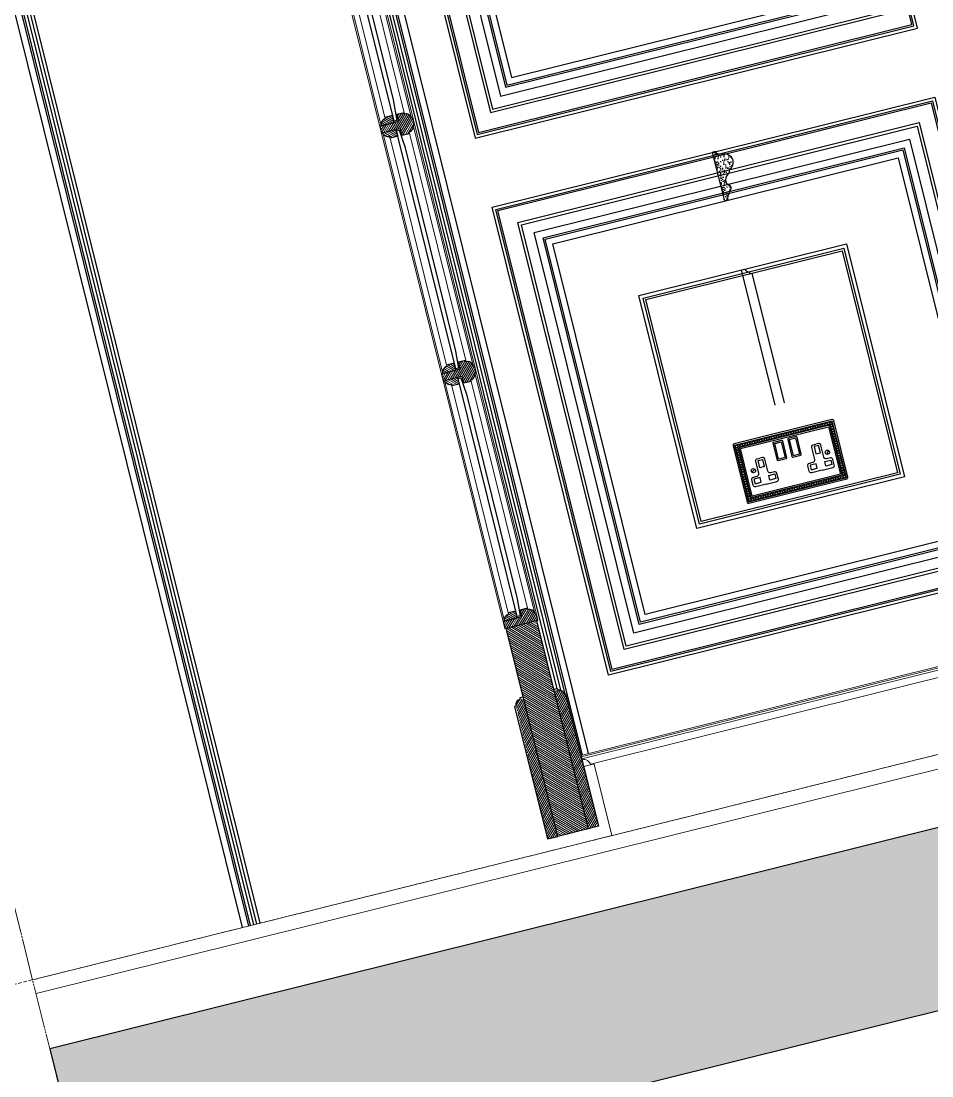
# Model space of a CAD drawing. Header units: inches. Extents: x 122939 to 389145, y 29603 to 574065.
# Drawn here: x 350096 to 351378, y 508173 to 509658 of the extents above; entities that cross this region are included whole.
import ezdxf

# ---------------------------------------------------------------- set-up
doc = ezdxf.new("R2010")
doc.units = ezdxf.units.IN
doc.header["$MEASUREMENT"] = 0
for name, pattern in [('DASHED', [0.75, 0.5, -0.25]), ('HIDDEN', [0.375, 0.25, -0.125]), ('PHANTOM-Z', [69.2, 60, -1.4, 2.5, -1.4, 2.5, -1.4])]:
    doc.linetypes.add(name, pattern=pattern)
for name, color, linetype, lineweight in [('a-cut', 30, 'PHANTOM-Z', 18), ('A-FLOR-TIL1', 6, 'Continuous', 18), ('Marble', 6, 'Continuous', 0)]:
    doc.layers.add(name, color=color, linetype=linetype, lineweight=lineweight)
for name, color, linetype in [('A-Hidden', 8, 'HIDDEN'), ('A-WALL', 7, 'Continuous'), ('Calliper_wall hatch_CHB', 8, 'Continuous'), ('gypsum', 31, 'Continuous'), ('GYPSUM SECTION', 6, 'Continuous'), ('Layer7', 8, 'Continuous')]:
    doc.layers.add(name, color=color, linetype=linetype)
pattern_1 = [(45, (-7031.5837, -1662.2295), (-1.76776695, 1.76776695), [])]
pattern_2 = [(135, (-7074.547, -1700.9716), (-1.76776695, -1.76776695), [])]
pattern_3 = [(135, (-7074.547, -2060.1316), (-1.76776695, -1.76776695), [])]

# ---------------------------------------------------------------- blocks, each defined once
blk = doc.blocks.new('M1')
at = {"layer": 'gypsum', "linetype": 'Continuous'}
h = blk.add_hatch(dxfattribs=at)
h.set_pattern_fill('GYPSUM', color=251, scale=36.842105, style=0, pattern_type=2)
h.set_pattern_definition([(360, (273234.79, 528507.015), (2e-15, 36.8421), [0, -36.8421]), (360, (273234.527, 528503.77), (2e-15, 36.8421), [0, -36.8421]), (360, (273237.11, 528504.44), (2e-15, 36.8421), [0, -36.8421]), (315, (273237.37, 528509.747), (36.8421, -9e-15), [0.2358, -51.8668]), (360, (273235.53, 528509.4), (2e-15, 36.8421), [0, -36.8421]), (360, (273235.53, 528509.4), (2e-15, 36.8421), [0, -36.8421]), (315, (273242.219, 528506.049), (36.8421, -9e-15), [0.2358, -51.8668]), (360, (273242.8, 528506.687), (2e-15, 36.8421), [0, -36.8421]), (360, (273242.8, 528506.687), (2e-15, 36.8421), [0, -36.8421]), (360, (273239.94, 528504.064), (2e-15, 36.8421), [0, -36.8421]), (315, (273244.39, 528504.474), (36.8421, -9e-15), [0.2358, -51.8668]), (315, (273244.39, 528504.474), (36.8421, -9e-15), [0.2358, -51.8668]), (315, (273242.807, 528509.432), (36.8421, -9e-15), [0.2358, -51.8668]), (315, (273242.807, 528509.432), (36.8421, -9e-15), [0.2358, -51.8668]), (360, (273243.383, 528510.347), (2e-15, 36.8421), [0, -36.8421]), (360, (273240.827, 528510.954), (2e-15, 36.8421), [0, -36.8421]), (360, (273246.932, 528510.374), (2e-15, 36.8421), [0, -36.8421]), (360, (273244.505, 528511.947), (2e-15, 36.8421), [0, -36.8421]), (360, (273234.93, 528514.797), (2e-15, 36.8421), [0, -36.8421]), (315, (273239.017, 528516.243), (36.8421, -9e-15), [0.2358, -51.8668]), (315, (273239.017, 528516.243), (36.8421, -9e-15), [0.2358, -51.8668]), (360, (273236.827, 528519.467), (2e-15, 36.8421), [0, -36.8421]), (360, (273236.09, 528517.082), (2e-15, 36.8421), [0, -36.8421]), (360, (273235.245, 528524.425), (2e-15, 36.8421), [0, -36.8421]), (360, (273234.507, 528522.04), (2e-15, 36.8421), [0, -36.8421]), (315, (273239.005, 528526.003), (36.8421, -9e-15), [0.2358, -51.8668]), (315, (273239.005, 528526.003), (36.8421, -9e-15), [0.2358, -51.8668]), (360, (273243.625, 528515.488), (2e-15, 36.8421), [0, -36.8421]), (315, (273244.105, 528519.5), (36.8421, -9e-15), [0.2358, -51.8668]), (360, (273244.096, 528516.754), (2e-15, 36.8421), [0, -36.8421]), (360, (273244.096, 528516.754), (2e-15, 36.8421), [0, -36.8421]), (315, (273242.523, 528524.457), (36.8421, -9e-15), [0.2358, -51.8668]), (315, (273241.934, 528521.074), (36.8421, -9e-15), [0.2358, -51.8668]), (315, (273241.934, 528521.074), (36.8421, -9e-15), [0.2358, -51.8668]), (315, (273241.934, 528521.074), (36.8421, -9e-15), [0.2358, -51.8668]), (315, (273235.012, 528526.818), (36.8421, -9e-15), [0.2358, -51.8668]), (315, (273235.012, 528526.818), (36.8421, -9e-15), [0.2358, -51.8668]), (360, (273236.565, 528531.054), (2e-15, 36.8421), [0, -36.8421]), (360, (273236.143, 528538.297), (2e-15, 36.8421), [0, -36.8421]), (360, (273235.88, 528535.053), (2e-15, 36.8421), [0, -36.8421]), (360, (273238.463, 528535.724), (2e-15, 36.8421), [0, -36.8421]), (360, (273237.725, 528533.34), (2e-15, 36.8421), [0, -36.8421]), (315, (273240.653, 528532.5), (36.8421, -9e-15), [0.2358, -51.8668]), (360, (273242.463, 528527.21), (2e-15, 36.8421), [0, -36.8421]), (360, (273242.463, 528527.21), (2e-15, 36.8421), [0, -36.8421]), (360, (273245.26, 528531.744), (2e-15, 36.8421), [0, -36.8421]), (360, (273245.02, 528526.604), (2e-15, 36.8421), [0, -36.8421]), (360, (273246.14, 528528.203), (2e-15, 36.8421), [0, -36.8421]), (315, (273243.57, 528537.33), (36.8421, -9e-15), [0.2358, -51.8668]), (315, (273243.57, 528537.33), (36.8421, -9e-15), [0.2358, -51.8668]), (315, (273245.74, 528535.755), (36.8421, -9e-15), [0.2358, -51.8668]), (360, (273244.15, 528537.97), (2e-15, 36.8421), [0, -36.8421]), (360, (273245.732, 528533.01), (2e-15, 36.8421), [0, -36.8421]), (360, (273245.732, 528533.01), (2e-15, 36.8421), [0, -36.8421]), (315, (273250.58, 528503.512), (36.8421, -9e-15), [0.2358, -51.8668]), (360, (273252.315, 528503.59), (2e-15, 36.8421), [0, -36.8421]), (360, (273250.403, 528505.074), (2e-15, 36.8421), [0, -36.8421]), (360, (273250.403, 528505.074), (2e-15, 36.8421), [0, -36.8421]), (360, (273249.67, 528506.44), (2e-15, 36.8421), [0, -36.8421]), (360, (273255.97, 528506.47), (2e-15, 36.8421), [0, -36.8421]), (360, (273252.787, 528504.855), (2e-15, 36.8421), [0, -36.8421]), (360, (273253.86, 528506.66), (2e-15, 36.8421), [0, -36.8421]), (315, (273248.997, 528508.316), (36.8421, -9e-15), [0.2358, -51.8668]), (315, (273248.997, 528508.316), (36.8421, -9e-15), [0.2358, -51.8668]), (360, (273248.917, 528513.175), (2e-15, 36.8421), [0, -36.8421]), (315, (273253.693, 528508.798), (36.8421, -9e-15), [0.2358, -51.8668]), (360, (273254.39, 528511.43), (2e-15, 36.8421), [0, -36.8421]), (360, (273256.972, 528512.1), (2e-15, 36.8421), [0, -36.8421]), (360, (273256.235, 528509.715), (2e-15, 36.8421), [0, -36.8421]), (360, (273256.235, 528509.715), (2e-15, 36.8421), [0, -36.8421]), (360, (273253.26, 528512.057), (2e-15, 36.8421), [0, -36.8421]), (315, (273260.745, 528503.918), (36.8421, -9e-15), [0.2358, -51.8668]), (315, (273260.745, 528503.918), (36.8421, -9e-15), [0.2358, -51.8668]), (360, (273257.817, 528504.757), (2e-15, 36.8421), [0, -36.8421]), (360, (273265.352, 528503.162), (2e-15, 36.8421), [0, -36.8421]), (315, (273260.16, 528513.538), (36.8421, -9e-15), [0.2358, -51.8668]), (360, (273258.555, 528507.14), (2e-15, 36.8421), [0, -36.8421]), (360, (273258.555, 528507.14), (2e-15, 36.8421), [0, -36.8421]), (315, (273264.25, 528512.132), (36.8421, -9e-15), [0.2358, -51.8668]), (315, (273263.662, 528508.748), (36.8421, -9e-15), [0.2358, -51.8668]), (360, (273264.24, 528509.387), (2e-15, 36.8421), [0, -36.8421]), (360, (273264.24, 528509.387), (2e-15, 36.8421), [0, -36.8421]), (360, (273264.24, 528509.387), (2e-15, 36.8421), [0, -36.8421]), (315, (273265.833, 528507.173), (36.8421, -9e-15), [0.2358, -51.8668]), (315, (273265.833, 528507.173), (36.8421, -9e-15), [0.2358, -51.8668]), (360, (273265.824, 528504.43), (2e-15, 36.8421), [0, -36.8421]), (315, (273270.44, 528511.016), (36.8421, -9e-15), [0.2358, -51.8668]), (315, (273270.44, 528511.016), (36.8421, -9e-15), [0.2358, -51.8668]), (360, (273271.113, 528509.14), (2e-15, 36.8421), [0, -36.8421]), (315, (273250.35, 528539.598), (36.8421, -9e-15), [0.2358, -51.8668]), (315, (273250.35, 528539.598), (36.8421, -9e-15), [0.2358, -51.8668]), (315, (273250.296, 528518.383), (36.8421, -9e-15), [0.2358, -51.8668]), (360, (273252.573, 528516.056), (2e-15, 36.8421), [0, -36.8421]), (360, (273249.39, 528514.44), (2e-15, 36.8421), [0, -36.8421]), (360, (273249.39, 528514.44), (2e-15, 36.8421), [0, -36.8421]), (315, (273256.168, 528514.352), (36.8421, -9e-15), [0.2358, -51.8668]), (315, (273256.168, 528514.352), (36.8421, -9e-15), [0.2358, -51.8668]), (360, (273253.38, 528519.706), (2e-15, 36.8421), [0, -36.8421]), (360, (273254.42, 528514.342), (2e-15, 36.8421), [0, -36.8421]), (315, (273248.713, 528523.341), (36.8421, -9e-15), [0.2358, -51.8668]), (360, (273250.12, 528520.1), (2e-15, 36.8421), [0, -36.8421]), (360, (273249.385, 528521.467), (2e-15, 36.8421), [0, -36.8421]), (360, (273249.385, 528521.467), (2e-15, 36.8421), [0, -36.8421]), (315, (273254.757, 528524.914), (36.8421, -9e-15), [0.2358, -51.8668]), (360, (273253.85, 528520.972), (2e-15, 36.8421), [0, -36.8421]), (360, (273253.575, 528521.685), (2e-15, 36.8421), [0, -36.8421]), (360, (273253.575, 528521.685), (2e-15, 36.8421), [0, -36.8421]), (360, (273257.72, 528518.59), (2e-15, 36.8421), [0, -36.8421]), (315, (273261.81, 528520.034), (36.8421, -9e-15), [0.2358, -51.8668]), (360, (273263.62, 528514.745), (2e-15, 36.8421), [0, -36.8421]), (360, (273263.62, 528514.745), (2e-15, 36.8421), [0, -36.8421]), (360, (273258.88, 528520.873), (2e-15, 36.8421), [0, -36.8421]), (360, (273257.3, 528525.83), (2e-15, 36.8421), [0, -36.8421]), (360, (273257.035, 528522.588), (2e-15, 36.8421), [0, -36.8421]), (360, (273259.62, 528523.258), (2e-15, 36.8421), [0, -36.8421]), (315, (273264.726, 528524.865), (36.8421, -9e-15), [0.2358, -51.8668]), (360, (273265.306, 528525.503), (2e-15, 36.8421), [0, -36.8421]), (360, (273265.306, 528525.503), (2e-15, 36.8421), [0, -36.8421]), (360, (273248.568, 528526.63), (2e-15, 36.8421), [0, -36.8421]), (360, (273251.025, 528530.698), (2e-15, 36.8421), [0, -36.8421]), (360, (273250.553, 528529.43), (2e-15, 36.8421), [0, -36.8421]), (360, (273255.452, 528527.546), (2e-15, 36.8421), [0, -36.8421]), (360, (273254.895, 528528.314), (2e-15, 36.8421), [0, -36.8421]), (360, (273254.21, 528532.313), (2e-15, 36.8421), [0, -36.8421]), (360, (273256.055, 528530.6), (2e-15, 36.8421), [0, -36.8421]), (315, (273251.93, 528534.64), (36.8421, -9e-15), [0.2358, -51.8668]), (360, (273251.755, 528536.356), (2e-15, 36.8421), [0, -36.8421]), (360, (273251.755, 528536.356), (2e-15, 36.8421), [0, -36.8421]), (360, (273251.02, 528537.723), (2e-15, 36.8421), [0, -36.8421]), (360, (273256.55, 528534.96), (2e-15, 36.8421), [0, -36.8421]), (360, (273256.08, 528533.695), (2e-15, 36.8421), [0, -36.8421]), (360, (273255.21, 528537.942), (2e-15, 36.8421), [0, -36.8421]), (315, (273258.87, 528528.342), (36.8421, -9e-15), [0.2358, -51.8668]), (360, (273258.036, 528528.216), (2e-15, 36.8421), [0, -36.8421]), (360, (273260.42, 528532.578), (2e-15, 36.8421), [0, -36.8421]), (360, (273260.42, 528532.578), (2e-15, 36.8421), [0, -36.8421]), (315, (273265.315, 528528.248), (36.8421, -9e-15), [0.2358, -51.8668]), (315, (273262.862, 528527.527), (36.8421, -9e-15), [0.2358, -51.8668]), (315, (273262.862, 528527.527), (36.8421, -9e-15), [0.2358, -51.8668]), (315, (273262.862, 528527.527), (36.8421, -9e-15), [0.2358, -51.8668]), (315, (273257.458, 528538.904), (36.8421, -9e-15), [0.2358, -51.8668]), (360, (273259.735, 528536.577), (2e-15, 36.8421), [0, -36.8421]), (360, (273259.735, 528536.577), (2e-15, 36.8421), [0, -36.8421]), (315, (273264.51, 528534.024), (36.8421, -9e-15), [0.2358, -51.8668]), (315, (273264.51, 528534.024), (36.8421, -9e-15), [0.2358, -51.8668]), (360, (273262.32, 528537.247), (2e-15, 36.8421), [0, -36.8421]), (360, (273261.582, 528534.863), (2e-15, 36.8421), [0, -36.8421]), (360, (273269.723, 528514.165), (2e-15, 36.8421), [0, -36.8421]), (360, (273266.416, 528519.28), (2e-15, 36.8421), [0, -36.8421]), (360, (273266.175, 528514.138), (2e-15, 36.8421), [0, -36.8421]), (360, (273267.296, 528515.738), (2e-15, 36.8421), [0, -36.8421]), (315, (273266.897, 528523.29), (36.8421, -9e-15), [0.2358, -51.8668]), (360, (273266.888, 528520.545), (2e-15, 36.8421), [0, -36.8421]), (360, (273266.888, 528520.545), (2e-15, 36.8421), [0, -36.8421]), (360, (273268.875, 528528.128), (2e-15, 36.8421), [0, -36.8421]), (360, (273266.32, 528528.734), (2e-15, 36.8421), [0, -36.8421]), (360, (273269.997, 528529.727), (2e-15, 36.8421), [0, -36.8421]), (315, (273269.598, 528537.28), (36.8421, -9e-15), [0.2358, -51.8668]), (315, (273267.427, 528538.854), (36.8421, -9e-15), [0.2358, -51.8668]), (360, (273269.59, 528534.534), (2e-15, 36.8421), [0, -36.8421]), (360, (273269.117, 528533.27), (2e-15, 36.8421), [0, -36.8421]), (360, (273269.117, 528533.27), (2e-15, 36.8421), [0, -36.8421]), (360, (273269.117, 528533.27), (2e-15, 36.8421), [0, -36.8421]), (360, (273260, 528539.82), (2e-15, 36.8421), [0, -36.8421]), (360, (273268.006, 528539.493), (2e-15, 36.8421), [0, -36.8421])])
edge = h.paths.add_edge_path()
edge.add_arc((272491.1, 527822.2), 11.9, 283.9461, 462.7163)
edge.add_line((272488.5, 527833.8), (272488.5, 527836.1))
edge.add_ellipse((272488.5, 527840.4), major_axis=(-6.53, 0), ratio=0.663806, start_angle=0, end_angle=90, ccw=False)
edge.add_line((272482, 527840.4), (272477.4, 527840.4))
edge.add_line((272477.4, 527840.4), (272477.4, 527770))
edge.add_line((272477.4, 527770), (272482.5, 527770))
edge.add_arc((272492.2, 527770.8), 9.73, 123.9206, 185.0555, ccw=False)
edge.add_line((272486.7, 527778.9), (272486.7, 527781.3))
edge.add_arc((272486.2, 527786.4), 5.15, 276.0442, 443.9558)
edge.add_arc((272497.1, 527795.8), 11.2, 106.1159, 202.4548, ccw=False)
edge.add_spline(control_points=[(272494, 527806.6), (272494, 527807.9), (272494, 527809.3), (272494, 527810.7)], knot_values=[0, 0, 0, 0, 0.167192, 0.167192, 0.167192, 0.167192], degree=3, periodic=0)
for p, q in [((272477.4, 527840.4), (272477.4, 527770)), ((272482, 527840.4), (272477.4, 527840.4)), ((272488.5, 527836.1), (272488.5, 527833.8)), ((272486.7, 527781.3), (272486.7, 527778.9)), ((272477.4, 527770), (272482.5, 527770))]:
    blk.add_line(p, q, dxfattribs=at)
for centre, radius, start, end in [((272491.1, 527822.2), 11.9, 283.9461, 102.7163), ((272497.1, 527795.8), 11.2, 106.1159, 202.4548), ((272486.2, 527786.4), 5.15, 276.0442, 83.9558), ((272492.2, 527770.8), 9.73, 123.9206, 185.0555)]:
    blk.add_arc(centre, radius, start, end, dxfattribs=at)
blk.add_ellipse((272488.5, 527840.4), major_axis=(-6.53, 0), ratio=0.663806, start_param=0, end_param=1.570796, dxfattribs=at)
blk.add_spline([(272494, 527810.7), (272494, 527806.6)], degree=3, dxfattribs=at)
blk = doc.blocks.new('Wandsworth double socket')
at = {"layer": 'Layer7', "color": 1}
for p, q in [((4826.8, 1707.7), (4831.8, 1711)), ((4938.2, 1711.8), (4935, 1706.7))]:
    blk.add_line(p, q, dxfattribs=at)
for points in [[(4812, 1666.4), (4954, 1666.4, 0.414214), (4956, 1668.4), (4956, 1750.4, 0.414214), (4954, 1752.4), (4812, 1752.4, 0.414214), (4810, 1750.4), (4810, 1668.4, 0.414214)], [(4819, 1745.9), (4947, 1745.9, -0.414214), (4949, 1743.9), (4949, 1674.9, -0.414214), (4947, 1672.9), (4819, 1672.9, -0.414214), (4817, 1674.9), (4817, 1743.9, -0.414214)], [(4866.7, 1741.4), (4878.1, 1741.4, -0.414214), (4879.1, 1740.4), (4879.1, 1715.6, -0.414214), (4878.1, 1714.6), (4866.7, 1714.6, -0.414214), (4865.7, 1715.6), (4865.7, 1740.4, -0.414214)], [(4899.3, 1741.4), (4887.8, 1741.4, 0.414214), (4886.8, 1740.4), (4886.8, 1715.6, 0.414214), (4887.8, 1714.6), (4899.3, 1714.6, 0.414214), (4900.3, 1715.6), (4900.3, 1740.4, 0.414214)]]:
    blk.add_lwpolyline(points, format="xyb", close=True, dxfattribs=at)
for points in [[(4812, 1668.4), (4954, 1668.4), (4954, 1750.4), (4812, 1750.4)], [(4819, 1743.9), (4947, 1743.9), (4947, 1674.9), (4819, 1674.9)], [(4867.7, 1739.4), (4877.1, 1739.4), (4877.1, 1716.6), (4867.7, 1716.6)], [(4898.3, 1739.4), (4888.8, 1739.4), (4888.8, 1716.6), (4898.3, 1716.6)], [(4839.1, 1721.7), (4845.6, 1721.7), (4845.6, 1711.2), (4839.1, 1711.2)], [(4926.9, 1721.7), (4920.3, 1721.7), (4920.3, 1711.2), (4926.9, 1711.2)], [(4827.2, 1697.6), (4827.2, 1691), (4836.1, 1691), (4836.1, 1697.6)], [(4857.4, 1697.6), (4857.4, 1691), (4848.6, 1691), (4848.6, 1697.6)], [(4908.5, 1697.6), (4908.5, 1691), (4917.4, 1691), (4917.4, 1697.6)], [(4938.7, 1697.6), (4938.7, 1691), (4929.8, 1691), (4929.8, 1697.6)]]:
    blk.add_lwpolyline(points, close=True, dxfattribs=at)
for points in [[(4842.3, 1686.7), (4827.1, 1686.7, -0.414214), (4824.1, 1689.7), (4824.1, 1697.7, -0.414214), (4827.1, 1700.7), (4832.6, 1700.7, 0.414214), (4835.6, 1703.7), (4835.6, 1721.4, -0.414214), (4838.6, 1724.4), (4842.3, 1724.4)], [(4842.3, 1686.7), (4857.6, 1686.7, 0.414214), (4860.6, 1689.7), (4860.6, 1697.7, 0.414214), (4857.6, 1700.7), (4852, 1700.7, -0.414214), (4849, 1703.7), (4849, 1721.4, 0.414214), (4846, 1724.4), (4842.3, 1724.4)], [(4923.6, 1686.7), (4908.3, 1686.7, -0.414214), (4905.3, 1689.7), (4905.3, 1697.7, -0.414214), (4908.3, 1700.7), (4913.9, 1700.7, 0.414214), (4916.9, 1703.7), (4916.9, 1721.4, -0.414214), (4919.9, 1724.4), (4923.6, 1724.4)], [(4923.6, 1686.7), (4938.8, 1686.7, 0.414214), (4941.8, 1689.7), (4941.8, 1697.7, 0.414214), (4938.8, 1700.7), (4933.3, 1700.7, -0.414214), (4930.3, 1703.7), (4930.3, 1721.4, 0.414214), (4927.3, 1724.4), (4923.6, 1724.4)]]:
    blk.add_lwpolyline(points, format="xyb", dxfattribs=at)
for centre, radius in [((4814.5, 1748.1), 1.74), ((4814.5, 1744.6), 1.74), ((4814.5, 1741.1), 1.74), ((4814.5, 1737.6), 1.74), ((4818, 1748.1), 1.74), ((4821.5, 1748.1), 1.74), ((4825, 1748.1), 1.74), ((4828.5, 1748.1), 1.74), ((4832, 1748.1), 1.74), ((4835.5, 1748.1), 1.74), ((4839, 1748.1), 1.74), ((4842.6, 1748.1), 1.74), ((4846.1, 1748.1), 1.74), ((4849.6, 1748.1), 1.74), ((4853.1, 1748.1), 1.74), ((4856.6, 1748.1), 1.74), ((4860.1, 1748.1), 1.74), ((4863.6, 1748.1), 1.74), ((4867.1, 1748.1), 1.74), ((4870.7, 1748.1), 1.74), ((4874.2, 1748.1), 1.74), ((4877.7, 1748.1), 1.74), ((4881.2, 1748.1), 1.74), ((4884.7, 1748.1), 1.74), ((4888.2, 1748.1), 1.74), ((4891.7, 1748.1), 1.74), ((4895.3, 1748.1), 1.74), ((4898.8, 1748.1), 1.74), ((4902.3, 1748.1), 1.74), ((4905.8, 1748.1), 1.74), ((4909.3, 1748.1), 1.74), ((4912.8, 1748.1), 1.74), ((4916.3, 1748.1), 1.74), ((4919.8, 1748.1), 1.74), ((4923.4, 1748.1), 1.74), ((4926.9, 1748.1), 1.74), ((4930.4, 1748.1), 1.74), ((4933.9, 1748.1), 1.74), ((4937.4, 1748.1), 1.74), ((4940.9, 1748.1), 1.74), ((4944.4, 1748.1), 1.74), ((4947.9, 1748.1), 1.74), ((4951.5, 1748.1), 1.74), ((4951.5, 1744.6), 1.74), ((4951.5, 1741.1), 1.74), ((4951.5, 1737.6), 1.74), ((4814.5, 1734.1), 1.74), ((4814.5, 1730.5), 1.74), ((4814.5, 1727), 1.74), ((4814.5, 1723.5), 1.74), ((4814.5, 1720), 1.74), ((4951.5, 1734.1), 1.74), ((4951.5, 1730.5), 1.74), ((4951.5, 1727), 1.74), ((4951.5, 1723.5), 1.74), ((4951.5, 1720), 1.74), ((4814.5, 1716.5), 1.74), ((4814.5, 1713), 1.74), ((4814.5, 1709.5), 1.74), ((4814.5, 1706), 1.74), ((4829.3, 1709.4), 3), ((4936.7, 1709.4), 3), ((4951.5, 1716.5), 1.74), ((4951.5, 1713), 1.74), ((4951.5, 1709.5), 1.74), ((4951.5, 1706), 1.74), ((4814.5, 1702.4), 1.74), ((4814.5, 1698.9), 1.74), ((4814.5, 1695.4), 1.74), ((4814.5, 1691.9), 1.74), ((4951.5, 1702.4), 1.74), ((4951.5, 1698.9), 1.74), ((4951.5, 1695.4), 1.74), ((4951.5, 1691.9), 1.74), ((4814.5, 1688.4), 1.74), ((4814.5, 1684.9), 1.74), ((4814.5, 1681.4), 1.74), ((4814.5, 1677.9), 1.74), ((4951.5, 1688.4), 1.74), ((4951.5, 1684.9), 1.74), ((4951.5, 1681.4), 1.74), ((4951.5, 1677.9), 1.74), ((4814.5, 1674.3), 1.74), ((4814.5, 1670.6), 1.74), ((4818, 1670.6), 1.74), ((4821.5, 1670.6), 1.74), ((4825, 1670.6), 1.74), ((4828.5, 1670.6), 1.74), ((4832, 1670.6), 1.74), ((4835.5, 1670.6), 1.74), ((4839, 1670.6), 1.74), ((4842.6, 1670.6), 1.74), ((4846.1, 1670.6), 1.74), ((4849.6, 1670.6), 1.74), ((4853.1, 1670.6), 1.74), ((4856.6, 1670.6), 1.74), ((4860.1, 1670.6), 1.74), ((4863.6, 1670.6), 1.74), ((4867.1, 1670.6), 1.74), ((4870.7, 1670.6), 1.74), ((4874.2, 1670.6), 1.74), ((4877.7, 1670.6), 1.74), ((4881.2, 1670.6), 1.74), ((4884.7, 1670.6), 1.74), ((4888.2, 1670.6), 1.74), ((4891.7, 1670.6), 1.74), ((4895.3, 1670.6), 1.74), ((4898.8, 1670.6), 1.74), ((4902.3, 1670.6), 1.74), ((4905.8, 1670.6), 1.74), ((4909.3, 1670.6), 1.74), ((4912.8, 1670.6), 1.74), ((4916.3, 1670.6), 1.74), ((4919.8, 1670.6), 1.74), ((4923.4, 1670.6), 1.74), ((4926.9, 1670.6), 1.74), ((4930.4, 1670.6), 1.74), ((4933.9, 1670.6), 1.74), ((4937.4, 1670.6), 1.74), ((4940.9, 1670.6), 1.74), ((4944.4, 1670.6), 1.74), ((4947.9, 1670.6), 1.74), ((4951.5, 1674.3), 1.74), ((4951.5, 1670.6), 1.74)]:
    blk.add_circle(centre, radius, dxfattribs=at)
blk = doc.blocks.new('A$Cbb0e4884')
at = {"lineweight": 0}
h = blk.add_hatch(dxfattribs=at)
h.set_pattern_fill('ANSI31', color=8, scale=20)
h.set_pattern_definition([(45, (-7074.547, -1700.9716), (-1.76776695, 1.76776695), [])])
edge = h.paths.add_edge_path()
edge.add_line((13, 1020.4), (40, 1020.4))
edge.add_line((40, 1020.4), (40, 1010.4))
edge.add_line((40, 1010.4), (51, 1010.4))
edge.add_line((51, 1010.4), (51, 1012.4))
edge.add_arc((51, 1020.4), 8, 270, 360)
edge.add_line((59, 1020.4), (61, 1020.4))
edge.add_line((61, 1020.4), (61, 1030.4))
edge.add_line((61, 1030.4), (59, 1030.4))
edge.add_arc((51, 1030.4), 8, 0, 90)
edge.add_line((51, 1038.4), (51, 1040.4))
edge.add_line((51, 1040.4), (40, 1040.4))
edge.add_line((40, 1040.4), (40, 1030.4))
edge.add_line((40, 1030.4), (13, 1030.4))
edge.add_line((13, 1030.4), (13, 1020.4))
h = blk.add_hatch(dxfattribs=at)
h.set_pattern_fill('ANSI31', color=8, scale=20, angle=90)
h.set_pattern_definition(pattern_2)
edge = h.paths.add_edge_path()
edge.add_line((15, 1030.4), (34, 1030.4))
edge.add_line((34, 1030.4), (34, 1040.4))
edge.add_line((34, 1040.4), (23, 1040.4))
edge.add_line((23, 1040.4), (23, 1038.4))
edge.add_arc((23, 1030.4), 8, 90, 180)
h = blk.add_hatch(dxfattribs=at)
h.set_pattern_fill('ANSI31', color=8, scale=20, angle=90)
h.set_pattern_definition(pattern_2)
edge = h.paths.add_edge_path()
edge.add_line((15, 1020.4), (34, 1020.4))
edge.add_line((34, 1020.4), (34, 1010.4))
edge.add_line((34, 1010.4), (23, 1010.4))
edge.add_line((23, 1010.4), (23, 1012.4))
edge.add_arc((23, 1020.4), 8, 180, 270, ccw=False)
h = blk.add_hatch(dxfattribs=at)
h.set_pattern_fill('ANSI31', color=8, scale=20)
h.set_pattern_definition([(45, (-7074.547, -2060.1316), (-1.76776695, 1.76776695), [])])
edge = h.paths.add_edge_path()
edge.add_line((13, 661.2), (40, 661.2))
edge.add_line((40, 661.2), (40, 651.2))
edge.add_line((40, 651.2), (51, 651.2))
edge.add_line((51, 651.2), (51, 653.2))
edge.add_arc((51, 661.2), 8, 270, 360)
edge.add_line((59, 661.2), (61, 661.2))
edge.add_line((61, 661.2), (61, 671.2))
edge.add_line((61, 671.2), (59, 671.2))
edge.add_arc((51, 671.2), 8, 0, 90)
edge.add_line((51, 679.2), (51, 681.2))
edge.add_line((51, 681.2), (40, 681.2))
edge.add_line((40, 681.2), (40, 671.2))
edge.add_line((40, 671.2), (13, 671.2))
edge.add_line((13, 671.2), (13, 661.2))
h = blk.add_hatch(dxfattribs=at)
h.set_pattern_fill('ANSI31', color=8, scale=20, angle=90)
h.set_pattern_definition(pattern_3)
edge = h.paths.add_edge_path()
edge.add_line((15, 671.2), (34, 671.2))
edge.add_line((34, 671.2), (34, 681.2))
edge.add_line((34, 681.2), (23, 681.2))
edge.add_line((23, 681.2), (23, 679.2))
edge.add_arc((23, 671.2), 8, 90, 180)
h = blk.add_hatch(dxfattribs=at)
h.set_pattern_fill('ANSI31', color=8, scale=20, angle=90)
h.set_pattern_definition(pattern_3)
edge = h.paths.add_edge_path()
edge.add_line((15, 661.2), (34, 661.2))
edge.add_line((34, 661.2), (34, 651.2))
edge.add_line((34, 651.2), (23, 651.2))
edge.add_line((23, 651.2), (23, 653.2))
edge.add_arc((23, 661.2), 8, 180, 270, ccw=False)
h = blk.add_hatch(dxfattribs=at)
h.set_pattern_fill('ANSI31', color=8, scale=20)
h.set_pattern_definition([(45, (-7074.547, -2171.7916), (-1.76776695, 1.76776695), [])])
h.paths.add_polyline_path([(61, 302), (61, 312), (59, 312, 0.414214), (51, 320), (51, 322), (40, 322), (40, 312), (13, 312), (13, 302)])
h = blk.add_hatch(dxfattribs=at)
h.set_pattern_fill('ANSI31', color=8, scale=20, angle=90)
h.set_pattern_definition([(135, (-7074.547, -2171.7916), (-1.76776695, -1.76776695), [])])
h.paths.add_polyline_path([(34, 322), (34, 312), (15, 312, -0.414214), (23, 320), (23, 322)])
h = blk.add_hatch(dxfattribs=at)
h.set_pattern_fill('ANSI31', color=8, scale=20, angle=90)
h.set_pattern_definition([(135, (-7074.547, -2166.7916), (-1.76776695, -1.76776695), [])])
h.paths.add_polyline_path([(15, 0), (15, 302), (59, 302), (59, 0)])
h = blk.add_hatch(dxfattribs=at)
h.set_pattern_fill('ANSI31', color=8, scale=20)
h.set_pattern_definition(pattern_1)
h.paths.add_polyline_path([(15, 198.2, 0.629016), (2, 192), (0, 0), (15, 0)])
h = blk.add_hatch(dxfattribs=at)
h.set_pattern_fill('ANSI31', color=8, scale=20)
h.set_pattern_definition(pattern_1)
h.paths.add_polyline_path([(59, 0), (74, 0), (74, 192), (72, 192, 0.629016), (59, 198.2)])
at = {"color": 8, "lineweight": 0}
for p, q in [((13, 312), (13, 2457, 0)), ((61, 312), (61, 2457, 0)), ((15, 1379.5), (15, 1030.4)), ((23, 1371.5), (23, 1038.4)), ((51, 1371.5), (51, 1038.4)), ((59, 1379.5), (59, 1030.4)), ((15, 1020.4, 0), (15, 671.2, 0)), ((23, 1012.4, 0), (23, 679.2, 0)), ((51, 1012.4, 0), (51, 679.2, 0)), ((59, 1020.4, 0), (59, 671.2, 0)), ((15, 661.2), (15, 312, 0)), ((23, 653.2), (23, 320, 0)), ((51, 653.2), (51, 320, 0)), ((59, 661.2), (59, 312, 0))]:
    blk.add_line(p, q, dxfattribs=at)
at = {"color": 8, "elevation": 0}
for points in [[(40.2, 1061.6), (38.2, 1032.4), (34.2, 1032.4), (34.2, 1377.5), (38.2, 1377.5), (40.2, 1353.3)], [(40.2, 697.4), (38.2, 673.2), (34.2, 673.2), (34.2, 1018.4), (38.2, 1018.4), (40.2, 994.1)], [(40.2, 338.3), (38.2, 314), (34.2, 314), (34.2, 659.2), (38.2, 659.2), (40.2, 635)]]:
    blk.add_lwpolyline(points, close=True, dxfattribs=at)
at = {"color": 8, "lineweight": -2, "elevation": 0}
for points in [[(13, 1020.4), (40, 1020.4), (40, 1010.4), (51, 1010.4), (51, 1012.4, 0.414214), (59, 1020.4), (61, 1020.4), (61, 1030.4), (59, 1030.4, 0.414214), (51, 1038.4), (51, 1040.4), (40, 1040.4), (40, 1030.4), (13, 1030.4)], [(13, 661.2), (40, 661.2), (40, 651.2), (51, 651.2), (51, 653.2, 0.414214), (59, 661.2), (61, 661.2), (61, 671.2), (59, 671.2, 0.414214), (51, 679.2), (51, 681.2), (40, 681.2), (40, 671.2), (13, 671.2)]]:
    blk.add_lwpolyline(points, format="xyb", close=True, dxfattribs=at)
for points in [[(15, 1030.4), (34, 1030.4), (34, 1040.4), (23, 1040.4), (23, 1038.4, 0.414214), (15, 1030.4, -1)], [(15, 1020.4), (34, 1020.4), (34, 1010.4), (23, 1010.4), (23, 1012.4, -0.414214), (15, 1020.4, 1)], [(15, 671.2), (34, 671.2), (34, 681.2), (23, 681.2), (23, 679.2, 0.414214), (15, 671.2, -1)], [(15, 661.2), (34, 661.2), (34, 651.2), (23, 651.2), (23, 653.2, -0.414214), (15, 661.2, 1)], [(13, 312), (13, 302), (61, 302), (61, 312), (59, 312, 0.414214), (51, 320), (51, 322), (40, 322), (40, 312), (13, 312)], [(15, 312), (34, 312), (34, 322), (23, 322), (23, 320, 0.414214), (15, 312, -1)], [(15, 202), (10, 202), (10, 200, 0.414214), (2, 192), (0, 192), (0, 0), (15, 0)], [(59, 202), (64, 202), (64, 200, -0.414214), (72, 192), (74, 192), (74, 0), (59, 0)]]:
    blk.add_lwpolyline(points, format="xyb", dxfattribs=at)
blk.add_lwpolyline([(15, 0), (15, 302), (59, 302), (59, 0), (15, 0)], dxfattribs=at)

msp = doc.modelspace()

# ---------------------------------------------------------------- hatches: boundary and pattern name
at = {"layer": 'Calliper_wall hatch_CHB', "ltscale": 300}
h = msp.add_hatch(dxfattribs=at)
h.set_pattern_fill('AR-CONC', color=256, scale=10, style=0)
h.set_pattern_definition([(63.971423, (252734.533, 457684.53), (71.11917, 11.227812), [7.5, -82.5]), (8.97142, (252734.53, 457684.53), (-31.625426, 69.643965), [6, -66]), (114.42287, (252740.46, 457685.464), (39.493744, 80.871776), [6.37402, -70.11421]), (60.15562, (252729.7, 457703.94), (107.5631, 9.70499), [11.25, -123.75]), (110.60706, (252738.67, 457704.75), (67.1822, 117.09634), [9.56103, -105.17138]), (5.15559, (252729.7, 457703.94), (67.1822, 117.09634), [9, -99]), (34.971423, (252740.616, 457701.5), (67.645578, -24.659192), [7.5, -82.5]), (339.97142, (252740.616, 457701.5), (6.103844, 76.244295), [6, -66]), (85.42287, (252746.25, 457699.444), (73.74942, 51.585102), [6.37402, -70.11421]), (51.471423, (252734.533, 457684.53), (-6.857308, 32.598146), [0, -65.2, 0, -67, 0, -66.25]), (21.471423, (252734.533, 457684.53), (16.006101, 44.62585), [0, -38.2, 0, -63.7, 0, -25.25]), (341.471423, (252712.893, 457679.145), (52.3475577, 10.6997366), [0, -25, 0, -78, 0, -103.5]), (331.471423, (252703.19, 457676.73), (54.17642, 23.794676), [0, -32.5, 0, -51.8, 0, -73.5])])
h.paths.add_polyline_path([(355716.058, 509342.26), (355655.699, 509584.864), (350135.897, 508211.547), (350196.256, 507968.942)])

# ---------------------------------------------------------------- linework, layer by layer
at = {"layer": 'a-cut'}
msp.add_line((349061.498, 512529.899, 0.001), (350238.748, 507798.157, 0.001), dxfattribs=at)
at = {"layer": 'A-FLOR-TIL1'}
for p, q in [((350111.753, 508308.588, 0), (355313.238, 509602.709, 0)), ((350116.582, 508289.18, 0), (355318.067, 509583.3, 0))]:
    msp.add_line(p, q, dxfattribs=at)
at = {"layer": 'A-Hidden', "linetype": 'DASHED', "lineweight": 0, "ltscale": 10}
msp.add_line((349611.102, 508184.027, 0), (357525.084, 510153.012, 0), dxfattribs=at)
at = {"layer": 'A-WALL'}
for p, q in [((355655.699, 509584.864, 0), (350135.897, 508211.547, 0.001)), ((355716.058, 509342.26, 0), (350196.256, 507968.942, 0.001)), ((350135.897, 508211.547, 0.001), (350196.256, 507968.942, 0.001))]:
    msp.add_line(p, q, dxfattribs=at)
at = {"layer": 'gypsum'}
for p, q in [((350278.745, 511100.004, -0.002), (350894.054, 508626.882, -0.005)), ((350273.682, 511083.034, -0.002), (350885.31, 508624.706, -0.007)), ((350283.183, 511033.994, -0.002), (350861.144, 508710.728, -0.006)), ((350280.521, 511025.602, -0.002), (350855.111, 508716.139, -0.006)), ((350278.181, 511016.333, 0), (350849.942, 508718.246, -0.006)), ((349762.644, 510971.599, -0.002), (350406.925, 508382.026, -0.005)), ((349775.069, 510958.98, -0.002), (350415.669, 508384.202, -0.007)), ((349789.655, 510911.205, -0.002), (350418.277, 508384.851, -0.007)), ((349795.939, 510905.039, -0.002), (350422.685, 508385.948, -0.007)), ((349802.349, 510897.947, 0), (350427.06, 508387.036, -0.007)), ((349809.566, 510889.114, -0.002), (350431.786, 508388.212, 0))]:
    msp.add_line(p, q, dxfattribs=at)
at = {"layer": 'gypsum', "elevation": 0.001}
for points in [[(350734.658, 509492.827), (351357.674, 509647.833), (350950.044, 511286.229), (350327.028, 511131.223)], [(350737.819, 509498.083), (351352.418, 509650.995), (350946.883, 511280.973), (350332.283, 511128.062)], [(350739.513, 509500.9), (351349.602, 509652.689), (350945.189, 511278.157), (350335.1, 511126.367)], [(350756.365, 509528.914), (351321.588, 509669.54), (350928.337, 511250.143), (350363.114, 511109.516)], [(350759.358, 509533.89), (351316.612, 509672.534), (350925.344, 511245.166), (350368.09, 511106.522)], [(350770.305, 509552.088), (351298.414, 509683.48), (350914.397, 511226.968), (350386.288, 511095.576)], [(350777.777, 509564.509), (351285.993, 509690.952), (350906.925, 511214.548), (350398.709, 511088.104)], [(350779.51, 509567.39), (351283.112, 509692.685), (350905.192, 511211.666), (350401.59, 511086.371)], [(350786.023, 509578.217), (351272.285, 509699.198), (350898.679, 511200.839), (350412.417, 511079.858)], [(350758.801, 509395.786), (351381.818, 509550.791), (351545.709, 508892.061), (350922.692, 508737.055)], [(350764.057, 509392.624), (351378.656, 509545.535), (351540.453, 508895.223), (350925.854, 508742.311)], [(350766.874, 509390.93), (351376.962, 509542.719), (351537.637, 508896.917), (350927.548, 508745.128)], [(350794.887, 509374.079), (351360.111, 509514.705), (351509.623, 508913.768), (350944.4, 508773.141)], [(350799.864, 509371.085), (351357.117, 509509.729), (351504.647, 508916.762), (350947.393, 508778.118)], [(350818.062, 509360.138), (351346.171, 509491.531), (351486.449, 508927.708), (350958.34, 508796.316)], [(350830.483, 509352.667), (351338.699, 509479.11), (351474.028, 508935.18), (350965.811, 508808.736)], [(350833.364, 509350.933), (351336.966, 509476.229), (351471.147, 508936.913), (350967.545, 508811.618)], [(350844.191, 509344.421), (351330.453, 509465.402), (351460.32, 508943.426), (350974.058, 508822.445)], [(350844.191, 509344.421), (351330.453, 509465.402), (351460.32, 508943.426), (350974.058, 508822.445)], [(350965.376, 509271.523), (351257.555, 509344.217), (351339.134, 509016.324), (351046.955, 508943.63)], [(350971.427, 509267.883), (351253.915, 509338.166), (351333.084, 509019.964), (351050.595, 508949.681)], [(350975.062, 509265.696), (351251.729, 509334.53), (351329.448, 509022.15), (351052.782, 508953.316)]]:
    msp.add_lwpolyline(points, close=True, dxfattribs=at)
msp.add_lwpolyline([(351157.154, 509117.25), (351109.83, 509307.463), (351114.682, 509308.67, 0.39467141), (351120.739, 509305.032), (351121.464, 509302.121), (351124.375, 509302.845), (351169.77, 509120.389)], format="xyb", dxfattribs=at)
at = {"layer": 'Marble'}
msp.add_line((350887.675, 508608.584, -0.006), (350897.379, 508610.999, -0.006), dxfattribs=at)
at = {"layer": 'Marble', "elevation": -0.006}
for points in [[(351689.687, 508824.834), (350883.76, 508624.32)], [(351696.963, 508824.583), (350884.243, 508622.38)], [(351697.687, 508821.672), (350884.967, 508619.468)], [(351712.717, 508815.106), (350897.013, 508612.161)]]:
    msp.add_lwpolyline(points, dxfattribs=at)
at = {"layer": 'Marble', "elevation": -0.002}
msp.add_lwpolyline([(350884.053, 508623.141), (350885.26, 508618.289, -0.41421356), (350897.379, 508610.999), (350902.231, 508612.206), (350927.294, 508511.47), (350903.033, 508505.434)], format="xyb", dxfattribs=at)

# ---------------------------------------------------------------- block references
for name, p, rotation in [('A$Cbb0e4884', (350836.749, 508506.806, -0.002), 13.97142328298569), ('Wandsworth double socket', (346852.836, 506200.189, 0.001), 13.97142328298685)]:
    msp.add_blockref(name, p, dxfattribs=dict(rotation=rotation))
at = {"layer": 'GYPSUM SECTION', "lineweight": 0, "rotation": 13.97142328298569}
msp.add_blockref('M1', (214092.902, -68538.434, 0.001), dxfattribs=at)

doc.saveas('drawing.dxf')
